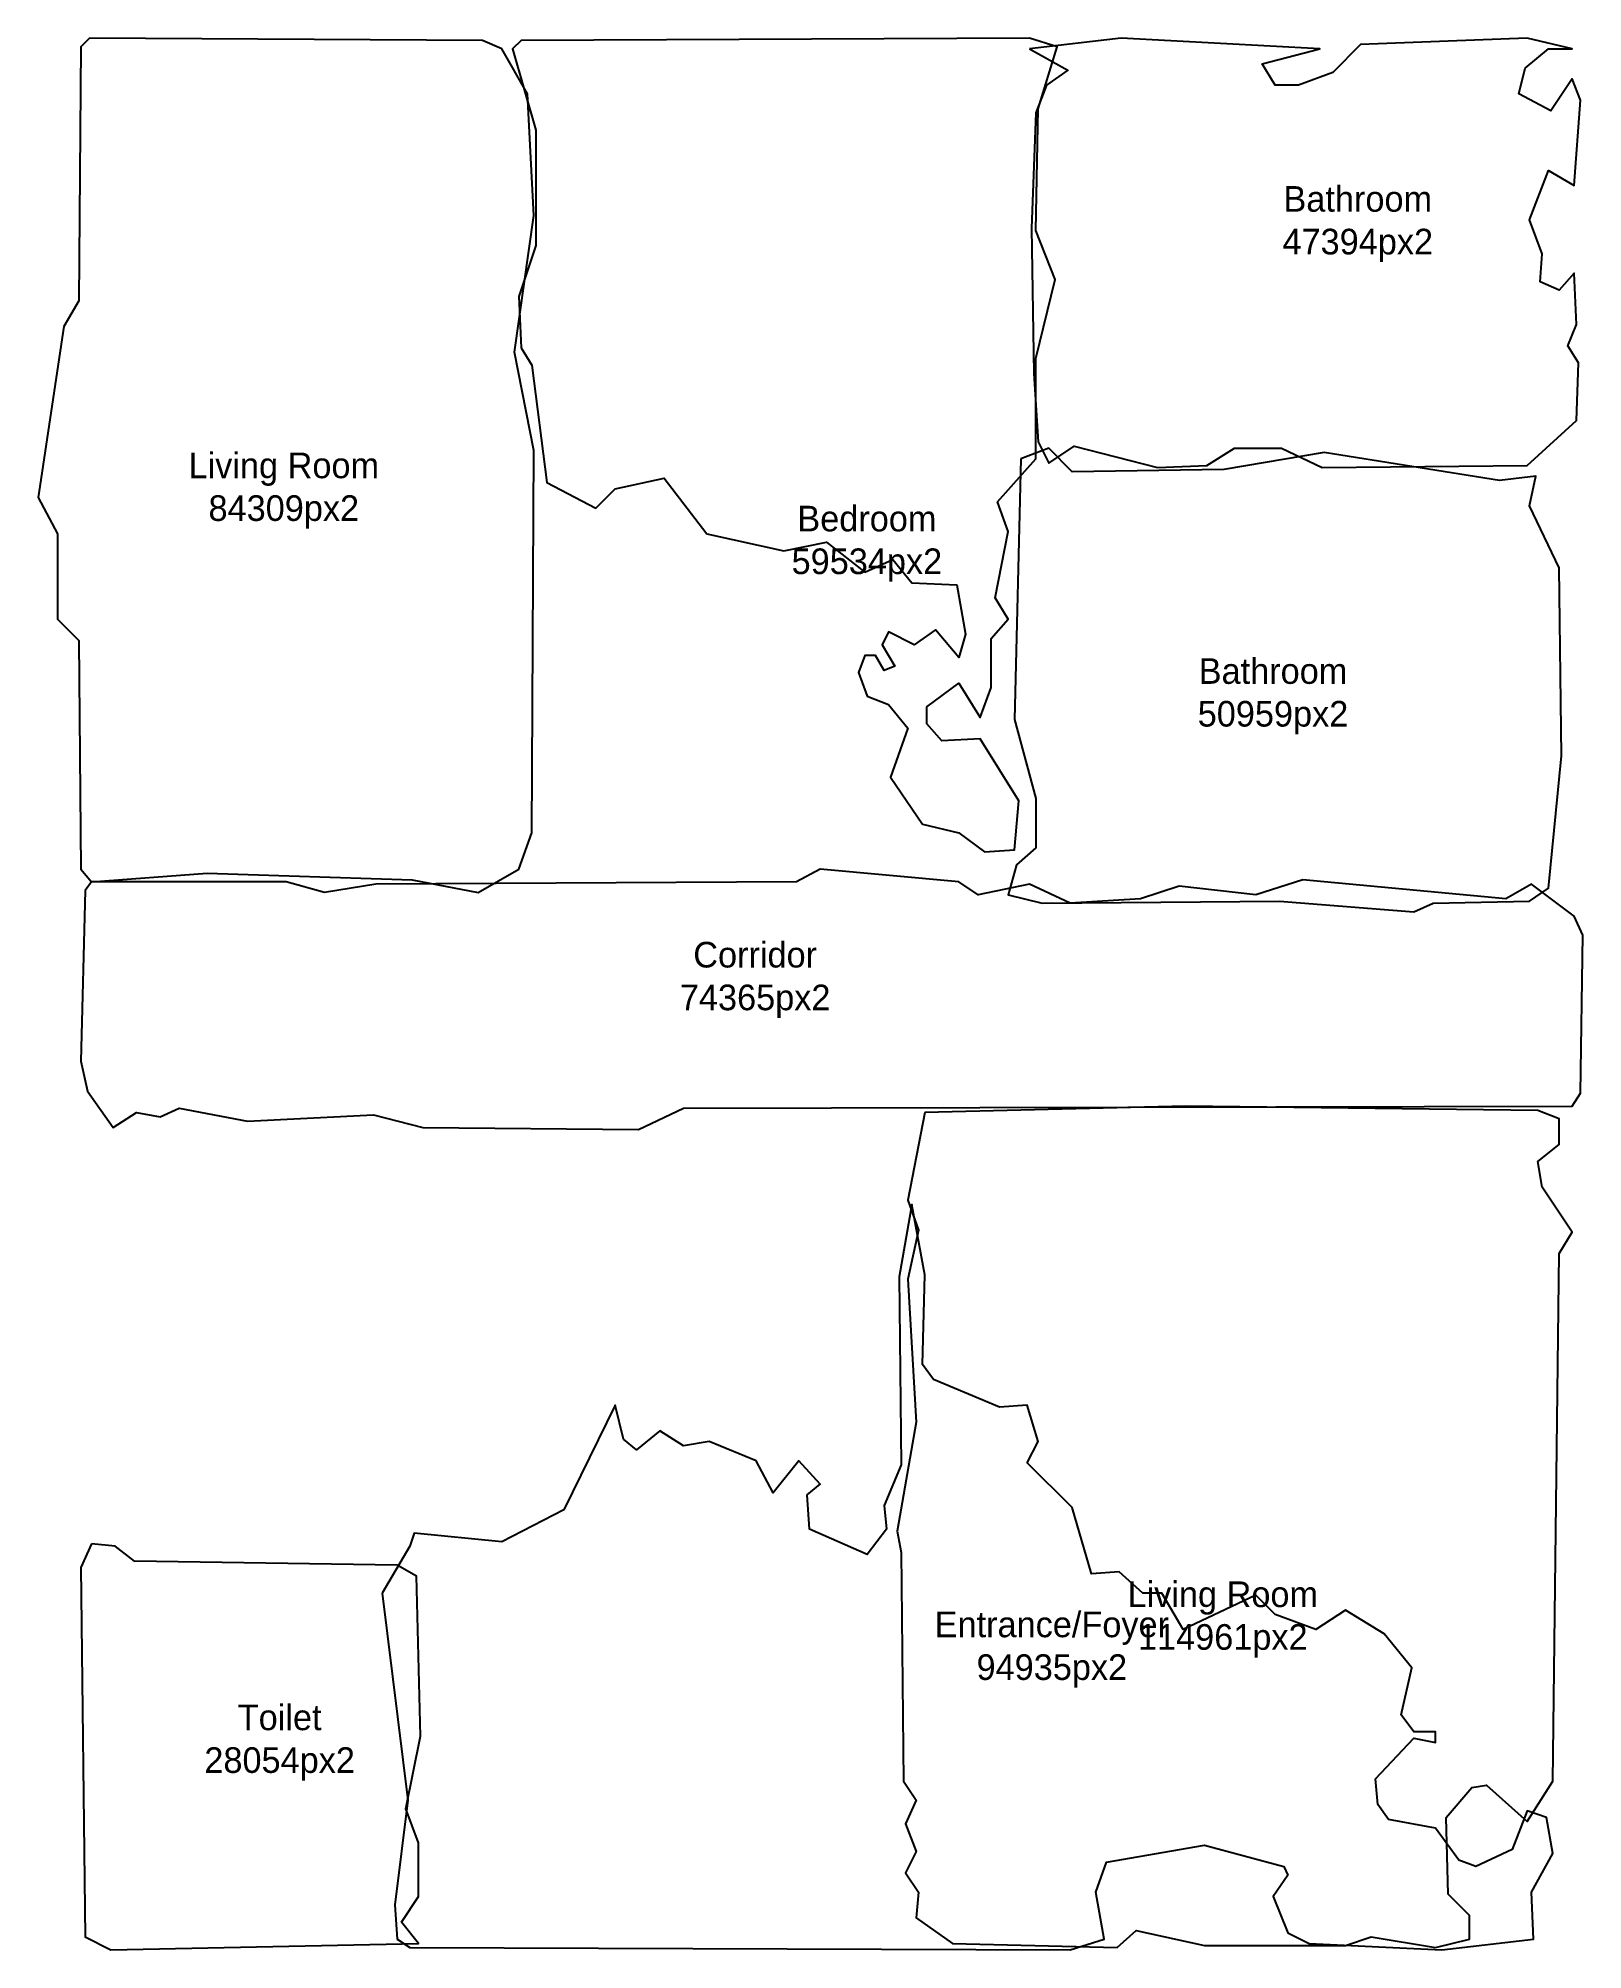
# Model space of a CAD drawing. Header units: metres. Extents: x 140 to 863, y 65 to 960.
import ezdxf

# ---------------------------------------------------------------- set-up
doc = ezdxf.new("R2010")
doc.units = ezdxf.units.M
doc.layers.add('DIMENSIONS', color=7, linetype='Continuous')
doc.layers.add('Living Area', color=1, linetype='Continuous')

msp = doc.modelspace()

# ---------------------------------------------------------------- linework, layer by layer
at = {"layer": 'Living Area'}
for points in [[(164, 960), (160, 956), (159, 837), (152, 825), (140, 745), (149, 728), (149, 688), (159, 678), (160, 571), (165, 565), (219, 569), (315, 566), (346, 560), (365, 571), (371, 588), (372, 767), (363, 813), (372, 877), (369, 934), (357, 955), (348, 959)], [(366, 959), (362, 955), (373, 917), (373, 863), (365, 839), (366, 815), (371, 807), (378, 752), (401, 740), (410, 749), (433, 754), (453, 728), (489, 720), (509, 724), (527, 710), (540, 716), (549, 705), (570, 704), (574, 681), (571, 670), (560, 683), (550, 676), (538, 682), (535, 676), (541, 666), (536, 664), (532, 671), (527, 671), (524, 663), (528, 652), (538, 648), (547, 637), (539, 614), (554, 592), (571, 588), (583, 579), (597, 580), (599, 603), (581, 632), (563, 631), (556, 639), (556, 647), (571, 658), (581, 642), (586, 656), (586, 679), (594, 688), (588, 698), (594, 729), (589, 743), (607, 763), (607, 810), (616, 847), (607, 870), (608, 927), (617, 956), (604, 960)], [(604, 955), (622, 945), (612, 938), (607, 925), (605, 871), (606, 803), (608, 771), (613, 761), (625, 769), (664, 759), (687, 760), (700, 768), (722, 768), (741, 759), (837, 760), (860, 781), (861, 808), (856, 816), (860, 826), (859, 850), (852, 842), (843, 846), (844, 859), (838, 875), (847, 898), (859, 891), (862, 931), (858, 941), (848, 926), (833, 934), (836, 946), (847, 955), (858, 955), (837, 960), (759, 957), (746, 944), (730, 938), (719, 938), (713, 948), (740, 955), (647, 960)], [(600, 763), (597, 641), (607, 604), (607, 581), (598, 573), (594, 559), (610, 555), (721, 556), (784, 551), (793, 555), (838, 556), (847, 562), (853, 624), (852, 712), (838, 741), (841, 755), (824, 753), (742, 766), (695, 758), (624, 757), (613, 768)], [(162, 561), (160, 481), (163, 467), (175, 450), (186, 457), (197, 455), (206, 459), (238, 453), (297, 456), (320, 450), (421, 449), (442, 459), (858, 460), (862, 466), (863, 540), (859, 549), (839, 564), (827, 557), (732, 566), (710, 559), (674, 563), (656, 557), (623, 555), (604, 564), (580, 559), (571, 565), (506, 571), (495, 565), (298, 564), (274, 560), (256, 565), (165, 565)], [(555, 457), (547, 416), (552, 402), (547, 379), (551, 312), (542, 261), (544, 251), (545, 144), (551, 135), (546, 124), (551, 111), (546, 101), (552, 92), (551, 80), (568, 68), (645, 66), (654, 74), (686, 67), (752, 67), (764, 71), (794, 66), (810, 70), (810, 81), (800, 91), (799, 127), (811, 141), (818, 142), (837, 125), (849, 144), (852, 391), (858, 401), (844, 422), (842, 434), (852, 442), (852, 454), (842, 458), (677, 460)], [(301, 232), (313, 135), (307, 86), (308, 70), (314, 66), (623, 65), (639, 70), (635, 92), (640, 106), (686, 114), (723, 104), (725, 100), (718, 90), (725, 73), (735, 68), (797, 65), (840, 70), (839, 92), (849, 110), (846, 127), (837, 130), (830, 112), (813, 104), (805, 107), (794, 122), (772, 126), (767, 133), (766, 145), (784, 164), (794, 162), (794, 167), (784, 167), (778, 175), (783, 197), (770, 213), (752, 224), (738, 215), (719, 222), (710, 231), (676, 215), (666, 232), (657, 232), (646, 242), (633, 241), (624, 272), (603, 293), (608, 303), (603, 320), (590, 319), (559, 332), (554, 339), (555, 381), (549, 414), (543, 380), (544, 292), (536, 273), (537, 262), (528, 250), (501, 262), (500, 278), (506, 283), (496, 294), (484, 279), (476, 294), (454, 303), (442, 301), (431, 308), (420, 299), (414, 304), (410, 320), (386, 271), (357, 256), (316, 260), (314, 254)], [(165, 255), (160, 244), (162, 71), (174, 65), (318, 68), (310, 78), (318, 90), (318, 115), (312, 131), (319, 165), (317, 240), (308, 245), (185, 247), (176, 254)]]:
    msp.add_lwpolyline(points, close=True, dxfattribs=at)

# ---------------------------------------------------------------- texts
at = {"layer": 'DIMENSIONS', "char_height": 12, "attachment_point": 5}
for s, insert in [('Bathroom\\P47394px2', (757.68293, 872.97561)), ('Living Room\\P84309px2', (254.95238, 748.19048)), ('Bedroom\\P59534px2', (527.89474, 723.29825)), ('Bathroom\\P50959px2', (718, 651.90476)), ('Corridor\\P74365px2', (475.59375, 519.09375)), ('Living Room\\P114961px2', (694.48649, 219.64865)), ('Entrance/Foyer\\P94935px2', (614.47297, 205.52703)), ('Toilet\\P28054px2', (253, 162))]:
    msp.add_mtext(s, dxfattribs=dict(at, insert=insert))

doc.saveas('drawing.dxf')
